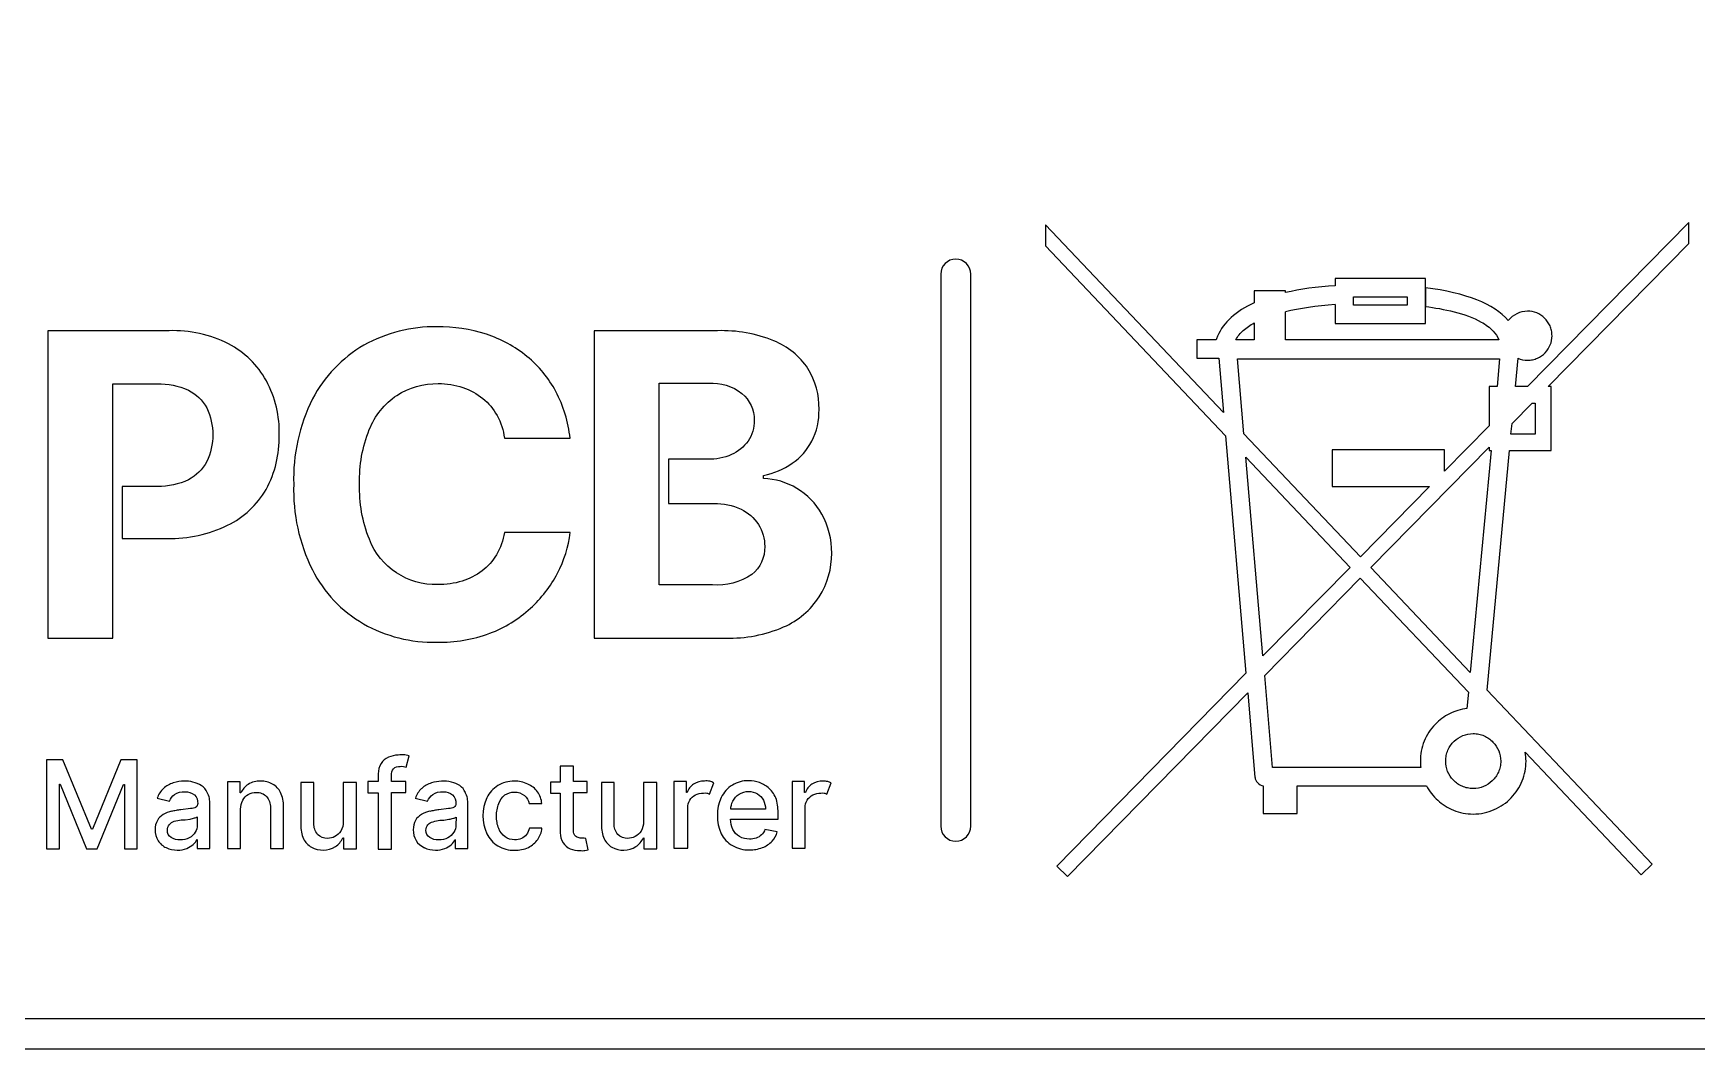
# Model space of a CAD drawing. Header units: millimetres. Extents: x 2.6 to 86.5, y 0.9 to 53.3.
# Drawn here: x 15.26 to 29.14, y 1.08 to 9.55 of the extents above; entities that cross this region are included whole.
import ezdxf

# ---------------------------------------------------------------- set-up
doc = ezdxf.new("R2010")
doc.units = ezdxf.units.MM
doc.layers.get('0').update_dxf_attribs({"linetype": 'CONTINUOUS'})

msp = doc.modelspace()

# ---------------------------------------------------------------- linework, layer by layer
for p, q in [((25.19, 6.385), (23.704, 7.95)), ((23.704, 7.95), (23.704, 7.775)), ((29.072, 7.97), (27.727, 6.602)), ((29.072, 7.796), (29.072, 7.97)), ((23.704, 7.775), (25.207, 6.19)), ((27.9, 6.602), (29.072, 7.796)), ((26.875, 7.504), (26.122, 7.504)), ((26.122, 7.504), (26.122, 7.443)), ((26.875, 7.426), (26.875, 7.504)), ((25.707, 7.402), (25.445, 7.402)), ((25.445, 7.402), (25.445, 7.301)), ((25.707, 7.386), (25.707, 7.402)), ((26.875, 7.426), (26.875, 7.27)), ((26.875, 7.27), (26.875, 7.426)), ((25.707, 6.993), (25.707, 7.226)), ((26.122, 7.286), (26.122, 7.127)), ((26.875, 7.127), (26.875, 7.27)), ((25.445, 7.133), (25.445, 6.993)), ((26.122, 7.127), (26.875, 7.127)), ((25.129, 6.993), (24.967, 6.993)), ((24.967, 6.993), (24.967, 6.84)), ((25.445, 6.993), (25.293, 6.993)), ((27.487, 6.993), (25.707, 6.993)), ((24.967, 6.84), (25.151, 6.84)), ((25.151, 6.84), (25.19, 6.385)), ((27.625, 6.602), (27.647, 6.838)), ((27.727, 6.602), (27.625, 6.602)), ((27.925, 6.602), (27.9, 6.602)), ((27.925, 6.068), (27.925, 6.602)), ((25.207, 6.19), (25.377, 4.211)), ((27.389, 4.069), (27.576, 6.068)), ((27.576, 6.068), (27.925, 6.068)), ((25.533, 4.191), (26.331, 5.004)), ((26.331, 5.004), (27.234, 4.052)), ((25.377, 4.211), (23.798, 2.603)), ((25.599, 3.425), (25.533, 4.191)), ((23.888, 2.515), (25.392, 4.047)), ((25.392, 4.047), (25.452, 3.342)), ((27.234, 4.052), (27.221, 3.917)), ((28.767, 2.618), (27.389, 4.069)), ((27.708, 3.552), (28.676, 2.531)), ((26.835, 3.425), (25.599, 3.425)), ((25.52, 3.273), (25.52, 3.042)), ((25.804, 3.042), (25.804, 3.272)), ((25.804, 3.272), (26.883, 3.272)), ((16.291, 3.168), (16.393, 3.145)), ((16.57, 3.082), (16.488, 3.073)), ((16.73, 2.749), (16.73, 3.118)), ((18.445, 3.168), (18.547, 3.145)), ((18.723, 3.082), (18.642, 3.073)), ((18.884, 2.749), (18.884, 3.118)), ((25.52, 3.042), (25.804, 3.042)), ((16.624, 2.824), (16.624, 2.749)), ((18.778, 2.824), (18.778, 2.749)), ((16.624, 2.749), (16.73, 2.749)), ((18.778, 2.749), (18.884, 2.749)), ((23.798, 2.603), (23.888, 2.515)), ((28.676, 2.531), (28.767, 2.618))]:
    msp.add_line(p, q)
for points in [[(4.736, 52.713), (52.04, 52.713, 1), (52.04, 52.963), (4.736, 52.963, 0.414214), (2.611, 50.838), (2.611, 3.204, 0.414214), (4.736, 1.079), (42.435, 1.079, 1), (42.435, 1.329), (4.736, 1.329, -0.414214), (2.861, 3.204), (2.861, 10.902, 0.30371), (4.017, 10.129), (23.911, 10.129, 0.414214), (25.161, 11.379), (25.161, 33.438, 0.414214), (23.911, 34.688), (4.017, 34.688, 0.30371), (2.861, 33.915), (2.861, 50.838, -0.414214)], [(22.83, 7.54), (22.83, 2.935, 1), (23.08, 2.935), (23.08, 7.54, 1)], [(19.737, 5.385), (19.189, 5.385, -0.091911), (19.122, 5.2, -0.097102), (19.002, 5.064, -0.086443), (18.835, 4.979, -0.072953), (18.633, 4.951, -0.31864), (18.062, 5.328, -0.103148), (17.98, 5.79, -0.102878), (18.061, 6.243, -0.146865), (18.29, 6.529, -0.14862), (18.637, 6.627, -0.082039), (18.842, 6.595, -0.087701), (19.009, 6.503, -0.095499), (19.127, 6.361, -0.093451), (19.189, 6.171), (19.737, 6.171, 0.092723), (19.618, 6.561, 0.100682), (19.377, 6.853, 0.091105), (19.039, 7.038, 0.079385), (18.625, 7.101, 0.131999), (18.016, 6.947, 0.142209), (17.588, 6.5, 0.124451), (17.43, 5.787, 0.123669), (17.586, 5.074, 0.145064), (18.012, 4.624, 0.133887), (18.625, 4.469, 0.0916), (19.067, 4.544, 0.092462), (19.405, 4.753, 0.089488), (19.632, 5.045, 0.090754)], [(16.887, 6.958, 0.125308), (16.39, 7.068), (15.379, 7.068), (15.379, 4.504), (15.921, 4.504), (15.921, 6.625), (16.29, 6.625, -0.118598), (16.551, 6.572, -0.153294), (16.704, 6.424, -0.227228), (16.704, 5.976, -0.1526), (16.552, 5.825, -0.120974), (16.293, 5.77), (15.999, 5.77), (15.999, 5.336), (16.375, 5.336, 0.122183), (16.879, 5.445, 0.147378), (17.2, 5.745, 0.130314), (17.31, 6.196, 0.12959), (17.202, 6.651, 0.146011)], [(21.629, 5.753, 0.127828), (21.351, 5.835), (21.351, 5.861, 0.097226), (21.59, 5.962, 0.121062), (21.754, 6.147, 0.122821), (21.814, 6.412, 0.146824), (21.722, 6.752, 0.150024), (21.437, 6.984, 0.10492), (20.966, 7.068), (19.939, 7.068), (19.939, 4.504), (21.034, 4.504, 0.109458), (21.519, 4.597, 0.145644), (21.816, 4.849, 0.144597), (21.92, 5.213, 0.132292), (21.837, 5.539, 0.129571)], [(21.163, 5.58, -0.139981), (21.309, 5.452, -0.140832), (21.361, 5.268, -0.234514), (21.253, 5.035, -0.172483), (20.924, 4.948), (20.481, 4.948), (20.481, 6.631), (20.893, 6.631, -0.181698), (21.17, 6.545, -0.228129), (21.273, 6.321, -0.15888), (21.222, 6.147, -0.136608), (21.084, 6.035, -0.106096), (20.886, 5.996), (20.559, 5.996), (20.559, 5.626), (20.938, 5.626, -0.113815)], [(18.159, 3.458, 0.143453), (18.136, 3.371), (18.136, 3.307), (18.05, 3.307), (18.05, 3.214), (18.136, 3.214), (18.136, 2.744), (18.245, 2.744), (18.245, 3.216), (18.366, 3.216), (18.366, 3.309), (18.245, 3.309), (18.245, 3.358, -0.181293), (18.262, 3.415, -0.222745), (18.319, 3.434, -0.057597), (18.347, 3.434), (18.368, 3.429), (18.393, 3.521), (18.358, 3.53, 0.057158), (18.302, 3.528, 0.103583), (18.22, 3.51, 0.14149)], [(19.818, 2.732, 0.041444), (19.861, 2.732), (19.888, 2.739), (19.868, 2.832), (19.854, 2.836), (19.83, 2.836, -0.107851), (19.797, 2.843, -0.187127), (19.773, 2.864, -0.132199), (19.764, 2.911), (19.764, 3.216), (19.878, 3.216), (19.878, 3.309), (19.764, 3.309), (19.764, 3.435), (19.655, 3.435), (19.655, 3.302), (19.573, 3.302), (19.573, 3.21), (19.655, 3.21), (19.655, 2.881, 0.158055), (19.678, 2.797, 0.144756), (19.738, 2.747, 0.110684)], [(17.05, 3.284, 0.147948), (16.99, 3.213), (16.984, 3.213), (16.984, 3.305), (16.879, 3.305), (16.879, 2.75), (16.987, 2.75), (16.987, 3.077, -0.133015), (17.005, 3.152, -0.148421), (17.05, 3.2, -0.128225), (17.117, 3.217, -0.212901), (17.204, 3.183, -0.185832), (17.236, 3.091), (17.236, 2.749), (17.345, 2.749), (17.345, 3.101, 0.117676), (17.321, 3.216, 0.155106), (17.254, 3.287, 0.127712), (17.154, 3.311, 0.149406)], [(17.778, 2.765, 0.144751), (17.84, 2.839), (17.846, 2.839), (17.846, 2.747), (17.953, 2.747), (17.953, 3.301), (17.844, 3.301), (17.844, 2.973, -0.148574), (17.823, 2.895, -0.130862), (17.774, 2.848, -0.117904), (17.713, 2.834, -0.214585), (17.63, 2.867, -0.195845), (17.599, 2.959), (17.599, 3.301), (17.49, 3.301), (17.49, 2.946, 0.116243), (17.513, 2.83, 0.147446), (17.578, 2.76, 0.266649)], [(19.467, 2.825, 0.120042), (19.502, 2.918), (19.397, 2.918, -0.113285), (19.373, 2.866, -0.100342), (19.331, 2.833, -0.101974), (19.274, 2.822, -0.153894), (19.194, 2.846, -0.130897), (19.141, 2.915, -0.097365), (19.123, 3.02, -0.104341), (19.142, 3.124, -0.145012), (19.193, 3.196, -0.156021), (19.272, 3.219, -0.185882), (19.356, 3.191, -0.15377), (19.395, 3.124), (19.501, 3.124, 0.134982), (19.465, 3.222, 0.131612), (19.384, 3.287, 0.111653), (19.27, 3.311, 0.14219), (19.134, 3.274, 0.141451), (19.041, 3.173, 0.207039), (19.041, 2.873, 0.141635), (19.134, 2.771, 0.140488), (19.273, 2.735, 0.118117), (19.389, 2.759, 0.127485)], [(20.286, 2.765, 0.144751), (20.348, 2.839), (20.353, 2.839), (20.353, 2.747), (20.461, 2.747), (20.461, 3.301), (20.349, 3.301), (20.349, 2.973, -0.148574), (20.329, 2.895, -0.130862), (20.279, 2.848, -0.117904), (20.218, 2.834, -0.214585), (20.135, 2.867, -0.195845), (20.104, 2.959), (20.104, 3.301), (19.998, 3.301), (19.998, 2.946, 0.110567), (20.021, 2.83, 0.147446), (20.085, 2.76, 0.266649)], [(20.767, 3.286, 0.160526), (20.713, 3.215), (20.707, 3.215), (20.707, 3.308), (20.602, 3.308), (20.602, 2.753), (20.718, 2.753), (20.718, 3.087, -0.14346), (20.736, 3.152, -0.129548), (20.782, 3.196, -0.118766), (20.85, 3.212, -0.054741), (20.878, 3.212, -0.075823), (20.9, 3.203), (20.936, 3.296, 0.059973), (20.903, 3.31, 0.080048), (20.859, 3.312, 0.152682)], [(21.422, 2.81, 0.12007), (21.465, 2.889), (21.363, 2.908, -0.119752), (21.334, 2.863, -0.104954), (21.29, 2.836, -0.077539), (21.234, 2.828, -0.133182), (21.151, 2.848, -0.155116), (21.095, 2.908, -0.108274), (21.076, 2.995), (21.472, 2.995), (21.472, 3.034, 0.082648), (21.458, 3.158, 0.111391), (21.398, 3.25, 0.09545), (21.318, 3.299, 0.082627), (21.226, 3.315, 0.144148), (21.091, 3.278, 0.140547), (20.998, 3.176, 0.213709), (20.998, 2.873, 0.152436), (21.091, 2.774, 0.138899), (21.233, 2.738, 0.097904), (21.341, 2.757, 0.119891)], [(21.301, 3.206, -0.135731), (21.35, 3.153, -0.116629), (21.367, 3.077), (21.077, 3.077, -0.106549), (21.095, 3.144, -0.130933), (21.147, 3.202, -0.150163), (21.227, 3.225, -0.132779)], [(21.754, 3.286, 0.166214), (21.701, 3.215), (21.694, 3.215), (21.694, 3.308), (21.59, 3.308), (21.59, 2.753), (21.698, 2.753), (21.698, 3.087, -0.14346), (21.715, 3.152, -0.136133), (21.763, 3.196, -0.123534), (21.83, 3.212, -0.054115), (21.858, 3.212, -0.075823), (21.88, 3.203), (21.915, 3.296, 0.057068), (21.887, 3.307, 0.073924), (21.847, 3.312, 0.155492)], [(16.524, 2.989), (16.566, 2.995, 0.051384), (16.603, 3.004, 0.10459), (16.626, 3.014), (16.626, 2.947, -0.146997), (16.608, 2.885, -0.143248), (16.559, 2.838, -0.129607), (16.483, 2.821, -0.158837), (16.407, 2.841, -0.26298), (16.376, 2.902, -0.18999), (16.392, 2.948, -0.137774), (16.434, 2.976, -0.044978), (16.491, 2.989)], [(18.684, 2.986), (18.725, 2.993, 0.046535), (18.763, 3.001, 0.11137), (18.785, 3.011), (18.784, 2.947, -0.146997), (18.766, 2.885, -0.143248), (18.717, 2.838, -0.129607), (18.64, 2.821, -0.156436), (18.565, 2.841, -0.26298), (18.534, 2.902, -0.18999), (18.55, 2.948, -0.138096), (18.593, 2.973, -0.044978), (18.65, 2.986)]]:
    msp.add_lwpolyline(points, format="xyb", close=True)
for points in [[(26.275, 7.351), (26.722, 7.351), (26.722, 7.28), (26.275, 7.28)], [(26.332, 5.182), (25.359, 6.207), (25.306, 6.834), (27.493, 6.834), (27.472, 6.602), (27.405, 6.602), (27.405, 6.274), (27.035, 5.897), (27.035, 6.074), (26.096, 6.074), (26.096, 5.768), (26.908, 5.768)], [(27.597, 6.293), (27.765, 6.464), (27.791, 6.464), (27.791, 6.206), (27.588, 6.206)], [(25.376, 6.012), (26.246, 5.094), (25.519, 4.355)], [(27.249, 4.217), (26.418, 5.092), (27.405, 6.097), (27.405, 6.068), (27.422, 6.068)], [(16.123, 3.49), (15.987, 3.49), (15.751, 2.911), (15.742, 2.911), (15.505, 3.49), (15.368, 3.49), (15.368, 2.746), (15.475, 2.746), (15.475, 3.285), (15.482, 3.285), (15.702, 2.747), (15.791, 2.747), (16.01, 3.284), (16.017, 3.284), (16.017, 2.746), (16.123, 2.746)]]:
    msp.add_lwpolyline(points, close=True)
for centre, radius, start, end in [((27.726, 7.026), 0.204, 247.1786, 270.0772), ((27.269, 3.478), 0.445, -0.0174, 9.5002), ((16.474, 3.109), 0.192, 132.6443, 162.08), ((16.489, 3.09), 0.216, 107.1144, 132.0942), ((16.523, 2.984), 0.327, 90.8665, 107.314), ((16.515, 2.981), 0.331, 77.1175, 89.5492), ((16.542, 3.087), 0.221, 57.9221, 77.6969), ((16.573, 3.149), 0.152, 26.5375, 55.5715), ((16.537, 3.128), 0.194, -2.9734, 27.2356), ((18.628, 3.109), 0.192, 132.6443, 162.08), ((18.643, 3.09), 0.216, 107.1144, 132.0942), ((18.675, 2.996), 0.315, 76.8125, 107.617), ((18.7, 3.087), 0.221, 57.9221, 77.6969), ((18.725, 3.153), 0.152, 24.8308, 52.9383), ((18.69, 3.128), 0.194, -2.9734, 27.2356), ((16.468, 2.808), 0.258, 102.8543, 119.4254), ((18.622, 2.808), 0.258, 102.8543, 119.4254), ((16.431, 2.91), 0.157, 151.8778, 181.6415), ((16.409, 2.914), 0.136, 119.8259, 149.0826), ((18.585, 2.91), 0.157, 151.8778, 181.6415), ((18.563, 2.914), 0.136, 119.8259, 149.0826), ((16.438, 2.901), 0.164, 178.1945, 212.0251), ((16.43, 2.9), 0.157, 213.2967, 246.0192), ((16.473, 2.915), 0.177, 291.5874, 312.0674), ((16.484, 2.9), 0.159, 312.5851, 331.6636), ((18.583, 2.898), 0.155, 177.1726, 246.2), ((18.619, 2.93), 0.195, 291.964, 310.8169), ((18.624, 2.908), 0.176, 314.3916, 331.4625), ((16.461, 2.968), 0.232, 245.8235, 269.3615), ((16.464, 2.943), 0.207, 268.6573, 291.1307), ((18.615, 2.968), 0.232, 245.8235, 269.3615), ((18.618, 2.94), 0.204, 268.5028, 291.2853)]:
    msp.add_arc(centre, radius, start, end)
at = {"extrusion": (0, 0, -1)}
for centre, radius, start, end in [((-16.512, 3.093), 0.13, 23.6687, 54.3701), ((-16.514, 3.087), 0.136, 55.2054, 93.5553), ((-16.531, 3.115), 0.108, 85.2967, 130.7717), ((-16.537, 3.131), 0.0924, 134.8945, 185.2554), ((-18.666, 3.093), 0.13, 23.6687, 54.3701), ((-18.668, 3.086), 0.137, 55.3007, 93.7767), ((-18.686, 3.117), 0.106, 85.3336, 131.131), ((-18.691, 3.131), 0.0924, 134.8945, 185.2554), ((-16.558, 3.209), 0.128, 243.4146, 264.6951), ((-16.599, 3.12), 0.0296, 174.9577, 238.1701), ((-18.712, 3.209), 0.128, 243.4146, 264.6951), ((-18.753, 3.12), 0.0296, 174.9577, 238.1701)]:
    msp.add_arc(centre, radius, start, end, dxfattribs=at)
for centre, major_axis, ratio, start_param, end_param in [((27.816, 6.349), (-2.652, 0.67), 0.330044, 5.485817, 5.710681), ((22.021, 4.995), (-5.613, -2.042), 0.24335, 3.232186, 3.586007), ((35.865, 2.549), (-10.727, 4.469), 0.188711, 6.109503, 6.280636), ((26.846, 6.863), (-1.519, 0.123), 0.274699, 5.231614, 5.582346), ((27.729, 7.018), (0.067, -0.202), 0.976089, 2.82776, 3.714867), ((25.195, 7.027), (-0.064, -0.121), 0.344667, 4.925325, 5.17159), ((25.51, 3.328), (-0.048, 0.0443), 0.717942, 0.659703, 2.339913)]:
    msp.add_ellipse(centre, major_axis=major_axis, ratio=ratio, start_param=start_param, end_param=end_param)
for points, knots in [([(26.875, 7.27), (27.023, 7.251), (27.21, 7.214), (27.377, 7.12), (27.411, 7.095), (27.459, 7.044), (27.476, 7.02), (27.487, 6.993)], [-0.06622742, -0.06622742, -0.06622742, -0.06622742, -0.02113864, -0.02113864, -0.00872715, -0.00872715, 0, 0, 0, 0]), ([(27.931, 7.026), (27.931, 7.041), (27.929, 7.055), (27.924, 7.082), (27.92, 7.095), (27.903, 7.133), (27.888, 7.155), (27.85, 7.192), (27.828, 7.206), (27.779, 7.226), (27.753, 7.231), (27.727, 7.231)], [-0.03224232, -0.03224232, -0.03224232, -0.03224232, -0.02797362, -0.02797362, -0.02383423, -0.02383423, -0.01575715, -0.01575715, -0.00790364, -0.00790364, 0, 0, 0, 0]), ([(25.293, 6.993), (25.308, 7.022), (25.33, 7.048), (25.382, 7.094), (25.413, 7.115), (25.445, 7.133)], [-0.0209055, -0.0209055, -0.0209055, -0.0209055, -0.01100671, -0.01100671, 0, 0, 0, 0]), ([(27.727, 6.822), (27.741, 6.822), (27.755, 6.824), (27.782, 6.829), (27.796, 6.834), (27.833, 6.85), (27.855, 6.865), (27.892, 6.904), (27.906, 6.926), (27.926, 6.974), (27.931, 7), (27.931, 7.026)], [-0.03224186, -0.03224186, -0.03224186, -0.03224186, -0.02797323, -0.02797323, -0.02383389, -0.02383389, -0.01575604, -0.01575604, -0.0079022, -0.0079022, 0, 0, 0, 0]), ([(27.221, 3.917), (27.17, 3.911), (27.121, 3.896), (27.031, 3.85), (26.99, 3.821), (26.916, 3.744), (26.885, 3.696), (26.843, 3.591), (26.832, 3.535), (26.832, 3.478)], [-0.06447027, -0.06447027, -0.06447027, -0.06447027, -0.04905828, -0.04905828, -0.03403758, -0.03403758, -0.01707205, -0.01707205, 0, 0, 0, 0]), ([(27.044, 3.478), (27.044, 3.494), (27.045, 3.51), (27.052, 3.541), (27.056, 3.556), (27.075, 3.598), (27.092, 3.623), (27.135, 3.664), (27.16, 3.68), (27.214, 3.702), (27.243, 3.708), (27.273, 3.708)], [-0.03622237, -0.03622237, -0.03622237, -0.03622237, -0.03142675, -0.03142675, -0.02677644, -0.02677644, -0.01770257, -0.01770257, -0.00887966, -0.00887966, 0, 0, 0, 0]), ([(27.273, 3.708), (27.289, 3.708), (27.305, 3.706), (27.336, 3.7), (27.35, 3.695), (27.392, 3.677), (27.417, 3.659), (27.459, 3.616), (27.475, 3.592), (27.497, 3.537), (27.503, 3.508), (27.503, 3.478)], [-0.03622204, -0.03622204, -0.03622204, -0.03622204, -0.03142641, -0.03142641, -0.0267759, -0.0267759, -0.01770144, -0.01770144, -0.00887866, -0.00887866, 0, 0, 0, 0]), ([(26.832, 3.478), (26.832, 3.469), (26.832, 3.461), (26.833, 3.443), (26.834, 3.434), (26.835, 3.425)], [-0.005310628, -0.005310628, -0.005310628, -0.005310628, -0.002639341, -0.002639341, 0, 0, 0, 0]), ([(27.273, 3.249), (27.257, 3.249), (27.241, 3.251), (27.21, 3.257), (27.196, 3.262), (27.154, 3.28), (27.129, 3.297), (27.087, 3.34), (27.071, 3.365), (27.049, 3.42), (27.044, 3.449), (27.044, 3.478)], [-0.03622193, -0.03622193, -0.03622193, -0.03622193, -0.03142637, -0.03142637, -0.0267761, -0.0267761, -0.01770148, -0.01770148, -0.00887826, -0.00887826, 0, 0, 0, 0]), ([(27.503, 3.478), (27.503, 3.462), (27.501, 3.447), (27.494, 3.416), (27.49, 3.401), (27.471, 3.359), (27.454, 3.334), (27.411, 3.293), (27.386, 3.277), (27.332, 3.255), (27.303, 3.249), (27.273, 3.249)], [-0.03622158, -0.03622158, -0.03622158, -0.03622158, -0.03142602, -0.03142602, -0.02677555, -0.02677555, -0.01770032, -0.01770032, -0.00887722, -0.00887722, 0, 0, 0, 0]), ([(27.273, 3.037), (27.304, 3.037), (27.334, 3.04), (27.393, 3.053), (27.422, 3.062), (27.502, 3.097), (27.55, 3.13), (27.63, 3.213), (27.661, 3.261), (27.703, 3.366), (27.714, 3.421), (27.714, 3.478)], [-0.06964708, -0.06964708, -0.06964708, -0.06964708, -0.06042616, -0.06042616, -0.05148437, -0.05148437, -0.03403619, -0.03403619, -0.01707172, -0.01707172, 0, 0, 0, 0]), ([(26.883, 3.272), (26.907, 3.227), (26.939, 3.186), (27.015, 3.116), (27.06, 3.089), (27.16, 3.048), (27.216, 3.037), (27.273, 3.037)], [-0.0481085, -0.0481085, -0.0481085, -0.0481085, -0.03261909, -0.03261909, -0.01707212, -0.01707212, 0, 0, 0, 0]), ([(16.488, 3.073), (16.475, 3.071), (16.462, 3.069), (16.436, 3.064), (16.423, 3.062), (16.411, 3.059)], [-0.007884379, -0.007884379, -0.007884379, -0.007884379, -0.003863503, -0.003863503, 0, 0, 0, 0]), ([(18.642, 3.073), (18.629, 3.071), (18.616, 3.069), (18.59, 3.064), (18.577, 3.062), (18.565, 3.059)], [-0.007886902, -0.007886902, -0.007886902, -0.007886902, -0.003910232, -0.003910232, 0, 0, 0, 0])]:
    msp.add_open_spline(points, degree=3, knots=knots)

doc.saveas('drawing.dxf')
